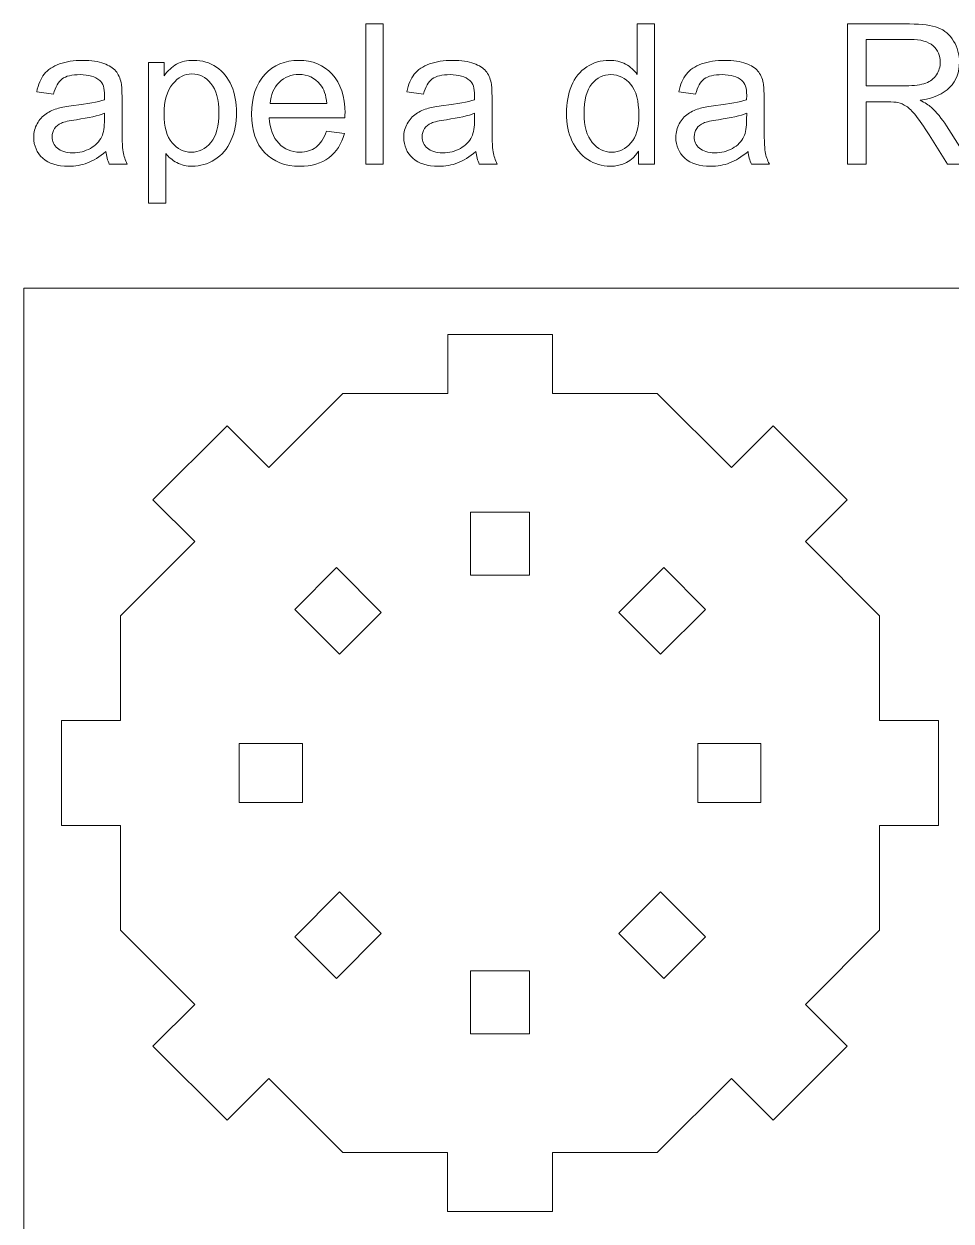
# Model space of a CAD drawing. Header units: millimetres. Extents: x -824 to 903, y -527 to 785.
# Drawn here: x -681.4 to -634.2, y 721 to 781.9 of the extents above; entities that cross this region are included whole.
import ezdxf

# ---------------------------------------------------------------- set-up
doc = ezdxf.new("R2010")
doc.units = ezdxf.units.MM
doc.header["$MEASUREMENT"] = 0
doc.layers.add('Camada 1', color=7, linetype='Continuous')

msp = doc.modelspace()

# ---------------------------------------------------------------- linework, layer by layer
at = {"layer": 'Camada 1', "color": 1, "lineweight": 9}
for points, knots in [([(-663.9893, 774.7916), (-663.9893, 774.7916), (-663.9893, 781.9235), (-663.9893, 781.9235), (-663.9893, 781.9235), (-663.9893, 781.9235), (-663.1128, 781.9235), (-663.1128, 781.9235), (-663.1128, 781.9235), (-663.1128, 781.9235), (-663.1128, 774.7916), (-663.1128, 774.7916), (-663.1128, 774.7916), (-663.1128, 774.7916), (-663.9893, 774.7916), (-663.9893, 774.7916)], [0, 0, 0, 0, 0.2, 0.2, 0.2, 0.2, 0.4, 0.4, 0.4, 0.4, 0.6, 0.6, 0.6, 0.6, 1, 1, 1, 1]), ([(-650.1122, 774.7916), (-650.1122, 774.7916), (-650.1122, 775.4474), (-650.1122, 775.4474), (-650.1122, 775.4474), (-650.4393, 774.9377), (-650.9207, 774.682), (-651.5565, 774.682), (-651.5565, 774.682), (-651.9682, 774.682), (-652.3468, 774.7949), (-652.6904, 775.0224), (-652.6904, 775.0224), (-653.0357, 775.2481), (-653.303, 775.5652), (-653.4939, 775.9703), (-653.4939, 775.9703), (-653.6832, 776.377), (-653.7778, 776.8435), (-653.7778, 777.3714), (-653.7778, 777.3714), (-653.7778, 777.8861), (-653.6915, 778.3526), (-653.5205, 778.7726), (-653.5205, 778.7726), (-653.3478, 779.191), (-653.0905, 779.513), (-652.7469, 779.7355), (-652.7469, 779.7355), (-652.4049, 779.9596), (-652.0197, 780.0708), (-651.5964, 780.0708), (-651.5964, 780.0708), (-651.2843, 780.0708), (-651.007, 780.0044), (-650.7647, 779.8733), (-650.7647, 779.8733), (-650.5223, 779.7421), (-650.3247, 779.5695), (-650.172, 779.3586), (-650.172, 779.3586), (-650.172, 779.3586), (-650.172, 781.9235), (-650.172, 781.9235), (-650.172, 781.9235), (-650.172, 781.9235), (-649.2954, 781.9235), (-649.2954, 781.9235), (-649.2954, 781.9235), (-649.2954, 781.9235), (-649.2954, 774.7916), (-649.2954, 774.7916), (-649.2954, 774.7916), (-649.2954, 774.7916), (-650.1122, 774.7916), (-650.1122, 774.7916)], [0, 0, 0, 0, 0.0666667, 0.0666667, 0.0666667, 0.0666667, 0.1333333, 0.1333333, 0.1333333, 0.1333333, 0.2, 0.2, 0.2, 0.2, 0.2666667, 0.2666667, 0.2666667, 0.2666667, 0.3333333, 0.3333333, 0.3333333, 0.3333333, 0.4, 0.4, 0.4, 0.4, 0.4666667, 0.4666667, 0.4666667, 0.4666667, 0.5333333, 0.5333333, 0.5333333, 0.5333333, 0.6, 0.6, 0.6, 0.6, 0.6666667, 0.6666667, 0.6666667, 0.6666667, 0.7333333, 0.7333333, 0.7333333, 0.7333333, 0.8, 0.8, 0.8, 0.8, 0.8666667, 0.8666667, 0.8666667, 0.8666667, 1, 1, 1, 1]), ([(-639.4724, 774.7916), (-639.4724, 774.7916), (-639.4724, 781.9235), (-639.4724, 781.9235), (-639.4724, 781.9235), (-639.4724, 781.9235), (-636.3115, 781.9235), (-636.3115, 781.9235), (-636.3115, 781.9235), (-635.6757, 781.9235), (-635.1926, 781.8588), (-634.8622, 781.731), (-634.8622, 781.731), (-634.5318, 781.6031), (-634.2679, 781.3773), (-634.0703, 781.0536), (-634.0703, 781.0536), (-633.8728, 780.7299), (-633.7748, 780.3713), (-633.7748, 779.9795), (-633.7748, 779.9795), (-633.7748, 779.4732), (-633.9392, 779.0465), (-634.2662, 778.6996), (-634.2662, 778.6996), (-634.5933, 778.3526), (-635.0979, 778.1334), (-635.7819, 778.0388), (-635.7819, 778.0388), (-635.5312, 777.9193), (-635.342, 777.7998), (-635.2125, 777.6836), (-635.2125, 777.6836), (-634.9369, 777.4312), (-634.6763, 777.1141), (-634.4322, 776.734), (-634.4322, 776.734), (-634.4322, 776.734), (-633.1988, 774.7916), (-633.1988, 774.7916), (-633.1988, 774.7916), (-633.1988, 774.7916), (-634.3774, 774.7916), (-634.3774, 774.7916), (-634.3774, 774.7916), (-634.3774, 774.7916), (-635.3204, 776.2758), (-635.3204, 776.2758), (-635.3204, 776.2758), (-635.5943, 776.7057), (-635.8218, 777.0328), (-635.9994, 777.2602), (-635.9994, 777.2602), (-636.1787, 777.4877), (-636.3381, 777.6454), (-636.4792, 777.7367), (-636.4792, 777.7367), (-636.6186, 777.8263), (-636.7631, 777.8894), (-636.9092, 777.9259), (-636.9092, 777.9259), (-637.0154, 777.9475), (-637.1897, 777.9591), (-637.4338, 777.9591), (-637.4338, 777.9591), (-637.4338, 777.9591), (-638.5261, 777.9591), (-638.5261, 777.9591), (-638.5261, 777.9591), (-638.5261, 777.9591), (-638.5261, 774.7916), (-638.5261, 774.7916), (-638.5261, 774.7916), (-638.5261, 774.7916), (-639.4724, 774.7916), (-639.4724, 774.7916)], [0, 0, 0, 0, 0.05, 0.05, 0.05, 0.05, 0.1, 0.1, 0.1, 0.1, 0.15, 0.15, 0.15, 0.15, 0.2, 0.2, 0.2, 0.2, 0.25, 0.25, 0.25, 0.25, 0.3, 0.3, 0.3, 0.3, 0.35, 0.35, 0.35, 0.35, 0.4, 0.4, 0.4, 0.4, 0.45, 0.45, 0.45, 0.45, 0.5, 0.5, 0.5, 0.5, 0.55, 0.55, 0.55, 0.55, 0.6, 0.6, 0.6, 0.6, 0.65, 0.65, 0.65, 0.65, 0.7, 0.7, 0.7, 0.7, 0.75, 0.75, 0.75, 0.75, 0.8, 0.8, 0.8, 0.8, 0.85, 0.85, 0.85, 0.85, 0.9, 0.9, 0.9, 0.9, 1, 1, 1, 1]), ([(-638.5261, 778.7759), (-638.5261, 778.7759), (-636.5008, 778.7759), (-636.5008, 778.7759), (-636.5008, 778.7759), (-636.0691, 778.7759), (-635.7338, 778.8207), (-635.4914, 778.9104), (-635.4914, 778.9104), (-635.249, 778.9984), (-635.0647, 779.1411), (-634.9402, 779.3387), (-634.9402, 779.3387), (-634.8141, 779.5346), (-634.751, 779.7471), (-634.751, 779.9779), (-634.751, 779.9779), (-634.751, 780.3149), (-634.8722, 780.5938), (-635.1162, 780.8112), (-635.1162, 780.8112), (-635.3602, 781.0287), (-635.7454, 781.1366), (-636.2717, 781.1366), (-636.2717, 781.1366), (-636.2717, 781.1366), (-638.5261, 781.1366), (-638.5261, 781.1366), (-638.5261, 781.1366), (-638.5261, 781.1366), (-638.5261, 778.7759), (-638.5261, 778.7759)], [0, 0, 0, 0, 0.1111111, 0.1111111, 0.1111111, 0.1111111, 0.2222222, 0.2222222, 0.2222222, 0.2222222, 0.3333333, 0.3333333, 0.3333333, 0.3333333, 0.4444444, 0.4444444, 0.4444444, 0.4444444, 0.5555556, 0.5555556, 0.5555556, 0.5555556, 0.6666667, 0.6666667, 0.6666667, 0.6666667, 0.7777778, 0.7777778, 0.7777778, 0.7777778, 1, 1, 1, 1]), ([(-677.2124, 775.4391), (-677.5378, 775.1618), (-677.8515, 774.9676), (-678.152, 774.853), (-678.152, 774.853), (-678.4525, 774.7385), (-678.7746, 774.682), (-679.1199, 774.682), (-679.1199, 774.682), (-679.6876, 774.682), (-680.1242, 774.8198), (-680.4297, 775.0971), (-680.4297, 775.0971), (-680.7352, 775.3726), (-680.8879, 775.7263), (-680.8879, 776.1562), (-680.8879, 776.1562), (-680.8879, 776.4086), (-680.8298, 776.6393), (-680.7153, 776.8485), (-680.7153, 776.8485), (-680.599, 777.0577), (-680.448, 777.2237), (-680.262, 777.3499), (-680.262, 777.3499), (-680.0744, 777.476), (-679.8653, 777.5723), (-679.6312, 777.6371), (-679.6312, 777.6371), (-679.4585, 777.6819), (-679.1979, 777.7251), (-678.8509, 777.7682), (-678.8509, 777.7682), (-678.1437, 777.8512), (-677.6208, 777.9525), (-677.2871, 778.0687), (-677.2871, 778.0687), (-677.2838, 778.1882), (-677.2821, 778.2646), (-677.2821, 778.2961), (-677.2821, 778.2961), (-677.2821, 778.6514), (-677.3651, 778.9021), (-677.5311, 779.0482), (-677.5311, 779.0482), (-677.7552, 779.2457), (-678.0889, 779.3437), (-678.5305, 779.3437), (-678.5305, 779.3437), (-678.9439, 779.3437), (-679.2494, 779.2706), (-679.4453, 779.1262), (-679.4453, 779.1262), (-679.6428, 778.9818), (-679.7872, 778.7261), (-679.8819, 778.3576), (-679.8819, 778.3576), (-679.8819, 778.3576), (-680.7385, 778.4771), (-680.7385, 778.4771), (-680.7385, 778.4771), (-680.6605, 778.844), (-680.5326, 779.1411), (-680.3533, 779.3669), (-680.3533, 779.3669), (-680.1741, 779.5927), (-679.9151, 779.7654), (-679.5764, 779.8882), (-679.5764, 779.8882), (-679.2394, 780.0094), (-678.8459, 780.0708), (-678.401, 780.0708), (-678.401, 780.0708), (-677.9594, 780.0708), (-677.5992, 780.0194), (-677.3219, 779.9148), (-677.3219, 779.9148), (-677.0464, 779.8102), (-676.8422, 779.6807), (-676.7127, 779.523), (-676.7127, 779.523), (-676.5832, 779.3653), (-676.4919, 779.1661), (-676.4388, 778.9253), (-676.4388, 778.9253), (-676.4105, 778.7759), (-676.3956, 778.507), (-676.3956, 778.1202), (-676.3956, 778.1202), (-676.3956, 778.1202), (-676.3956, 776.9581), (-676.3956, 776.9581), (-676.3956, 776.9581), (-676.3956, 776.1463), (-676.3773, 775.6333), (-676.3408, 775.4158), (-676.3408, 775.4158), (-676.3059, 775.1983), (-676.2329, 774.9908), (-676.1266, 774.7916), (-676.1266, 774.7916), (-676.1266, 774.7916), (-677.043, 774.7916), (-677.043, 774.7916), (-677.043, 774.7916), (-677.131, 774.9759), (-677.1875, 775.1917), (-677.2124, 775.4391)], [0, 0, 0, 0, 0.0357143, 0.0357143, 0.0357143, 0.0357143, 0.0714286, 0.0714286, 0.0714286, 0.0714286, 0.1071429, 0.1071429, 0.1071429, 0.1071429, 0.1428571, 0.1428571, 0.1428571, 0.1428571, 0.1785714, 0.1785714, 0.1785714, 0.1785714, 0.2142857, 0.2142857, 0.2142857, 0.2142857, 0.25, 0.25, 0.25, 0.25, 0.2857143, 0.2857143, 0.2857143, 0.2857143, 0.3214286, 0.3214286, 0.3214286, 0.3214286, 0.3571429, 0.3571429, 0.3571429, 0.3571429, 0.3928571, 0.3928571, 0.3928571, 0.3928571, 0.4285714, 0.4285714, 0.4285714, 0.4285714, 0.4642857, 0.4642857, 0.4642857, 0.4642857, 0.5, 0.5, 0.5, 0.5, 0.5357143, 0.5357143, 0.5357143, 0.5357143, 0.5714286, 0.5714286, 0.5714286, 0.5714286, 0.6071429, 0.6071429, 0.6071429, 0.6071429, 0.6428571, 0.6428571, 0.6428571, 0.6428571, 0.6785714, 0.6785714, 0.6785714, 0.6785714, 0.7142857, 0.7142857, 0.7142857, 0.7142857, 0.75, 0.75, 0.75, 0.75, 0.7857143, 0.7857143, 0.7857143, 0.7857143, 0.8214286, 0.8214286, 0.8214286, 0.8214286, 0.8571429, 0.8571429, 0.8571429, 0.8571429, 0.8928571, 0.8928571, 0.8928571, 0.8928571, 0.9285714, 0.9285714, 0.9285714, 0.9285714, 1, 1, 1, 1]), ([(-675.0492, 772.8094), (-675.0492, 772.8094), (-675.0492, 779.9613), (-675.0492, 779.9613), (-675.0492, 779.9613), (-675.0492, 779.9613), (-674.2523, 779.9613), (-674.2523, 779.9613), (-674.2523, 779.9613), (-674.2523, 779.9613), (-674.2523, 779.2823), (-674.2523, 779.2823), (-674.2523, 779.2823), (-674.0647, 779.5446), (-673.8522, 779.7421), (-673.6148, 779.8733), (-673.6148, 779.8733), (-673.3791, 780.0044), (-673.0919, 780.0708), (-672.7549, 780.0708), (-672.7549, 780.0708), (-672.3133, 780.0708), (-671.9248, 779.9579), (-671.5878, 779.7305), (-671.5878, 779.7305), (-671.2508, 779.5047), (-670.9968, 779.1843), (-670.8241, 778.7726), (-670.8241, 778.7726), (-670.6532, 778.3592), (-670.5668, 777.9077), (-670.5668, 777.4146), (-670.5668, 777.4146), (-670.5668, 776.8883), (-670.6615, 776.4136), (-670.8507, 775.9902), (-670.8507, 775.9902), (-671.04, 775.5685), (-671.3155, 775.2448), (-671.6775, 775.019), (-671.6775, 775.019), (-672.0377, 774.7949), (-672.4179, 774.682), (-672.8163, 774.682), (-672.8163, 774.682), (-673.1085, 774.682), (-673.3708, 774.7435), (-673.6016, 774.8663), (-673.6016, 774.8663), (-673.834, 774.9892), (-674.0232, 775.1435), (-674.1726, 775.3311), (-674.1726, 775.3311), (-674.1726, 775.3311), (-674.1726, 772.8094), (-674.1726, 772.8094), (-674.1726, 772.8094), (-674.1726, 772.8094), (-675.0492, 772.8094), (-675.0492, 772.8094)], [0, 0, 0, 0, 0.0625, 0.0625, 0.0625, 0.0625, 0.125, 0.125, 0.125, 0.125, 0.1875, 0.1875, 0.1875, 0.1875, 0.25, 0.25, 0.25, 0.25, 0.3125, 0.3125, 0.3125, 0.3125, 0.375, 0.375, 0.375, 0.375, 0.4375, 0.4375, 0.4375, 0.4375, 0.5, 0.5, 0.5, 0.5, 0.5625, 0.5625, 0.5625, 0.5625, 0.625, 0.625, 0.625, 0.625, 0.6875, 0.6875, 0.6875, 0.6875, 0.75, 0.75, 0.75, 0.75, 0.8125, 0.8125, 0.8125, 0.8125, 0.875, 0.875, 0.875, 0.875, 1, 1, 1, 1]), ([(-665.9832, 776.465), (-665.9832, 776.465), (-665.0767, 776.3455), (-665.0767, 776.3455), (-665.0767, 776.3455), (-665.2178, 775.8192), (-665.4818, 775.4092), (-665.867, 775.1186), (-665.867, 775.1186), (-666.2521, 774.8281), (-666.7435, 774.682), (-667.3428, 774.682), (-667.3428, 774.682), (-668.0965, 774.682), (-668.6942, 774.9144), (-669.1358, 775.3793), (-669.1358, 775.3793), (-669.5774, 775.8425), (-669.7982, 776.4949), (-669.7982, 777.3333), (-669.7982, 777.3333), (-669.7982, 778.1999), (-669.5757, 778.8739), (-669.1291, 779.352), (-669.1291, 779.352), (-668.6825, 779.8318), (-668.1032, 780.0708), (-667.391, 780.0708), (-667.391, 780.0708), (-666.702, 780.0708), (-666.1392, 779.8367), (-665.7026, 779.3669), (-665.7026, 779.3669), (-665.266, 778.8971), (-665.0468, 778.2364), (-665.0468, 777.3847), (-665.0468, 777.3847), (-665.0468, 777.3333), (-665.0485, 777.2552), (-665.0518, 777.1523), (-665.0518, 777.1523), (-665.0518, 777.1523), (-668.9017, 777.1523), (-668.9017, 777.1523), (-668.9017, 777.1523), (-668.8685, 776.5862), (-668.7091, 776.1512), (-668.4202, 775.8508), (-668.4202, 775.8508), (-668.133, 775.5503), (-667.7728, 775.3992), (-667.3428, 775.3992), (-667.3428, 775.3992), (-667.0224, 775.3992), (-666.7485, 775.4839), (-666.5227, 775.6532), (-666.5227, 775.6532), (-666.2953, 775.8225), (-666.116, 776.0931), (-665.9832, 776.465)], [0, 0, 0, 0, 0.0625, 0.0625, 0.0625, 0.0625, 0.125, 0.125, 0.125, 0.125, 0.1875, 0.1875, 0.1875, 0.1875, 0.25, 0.25, 0.25, 0.25, 0.3125, 0.3125, 0.3125, 0.3125, 0.375, 0.375, 0.375, 0.375, 0.4375, 0.4375, 0.4375, 0.4375, 0.5, 0.5, 0.5, 0.5, 0.5625, 0.5625, 0.5625, 0.5625, 0.625, 0.625, 0.625, 0.625, 0.6875, 0.6875, 0.6875, 0.6875, 0.75, 0.75, 0.75, 0.75, 0.8125, 0.8125, 0.8125, 0.8125, 0.875, 0.875, 0.875, 0.875, 1, 1, 1, 1]), ([(-658.3797, 775.4391), (-658.7051, 775.1618), (-659.0188, 774.9676), (-659.3193, 774.853), (-659.3193, 774.853), (-659.6198, 774.7385), (-659.9419, 774.682), (-660.2872, 774.682), (-660.2872, 774.682), (-660.8549, 774.682), (-661.2915, 774.8198), (-661.597, 775.0971), (-661.597, 775.0971), (-661.9025, 775.3726), (-662.0552, 775.7263), (-662.0552, 776.1562), (-662.0552, 776.1562), (-662.0552, 776.4086), (-661.9971, 776.6393), (-661.8826, 776.8485), (-661.8826, 776.8485), (-661.7663, 777.0577), (-661.6153, 777.2237), (-661.4293, 777.3499), (-661.4293, 777.3499), (-661.2417, 777.476), (-661.0326, 777.5723), (-660.7985, 777.6371), (-660.7985, 777.6371), (-660.6258, 777.6819), (-660.3652, 777.7251), (-660.0182, 777.7682), (-660.0182, 777.7682), (-659.311, 777.8512), (-658.7881, 777.9525), (-658.4544, 778.0687), (-658.4544, 778.0687), (-658.4511, 778.1882), (-658.4494, 778.2646), (-658.4494, 778.2961), (-658.4494, 778.2961), (-658.4494, 778.6514), (-658.5324, 778.9021), (-658.6984, 779.0482), (-658.6984, 779.0482), (-658.9225, 779.2457), (-659.2562, 779.3437), (-659.6978, 779.3437), (-659.6978, 779.3437), (-660.1112, 779.3437), (-660.4167, 779.2706), (-660.6126, 779.1262), (-660.6126, 779.1262), (-660.8101, 778.9818), (-660.9545, 778.7261), (-661.0492, 778.3576), (-661.0492, 778.3576), (-661.0492, 778.3576), (-661.9058, 778.4771), (-661.9058, 778.4771), (-661.9058, 778.4771), (-661.8278, 778.844), (-661.6999, 779.1411), (-661.5206, 779.3669), (-661.5206, 779.3669), (-661.3414, 779.5927), (-661.0824, 779.7654), (-660.7437, 779.8882), (-660.7437, 779.8882), (-660.4067, 780.0094), (-660.0132, 780.0708), (-659.5683, 780.0708), (-659.5683, 780.0708), (-659.1267, 780.0708), (-658.7665, 780.0194), (-658.4892, 779.9148), (-658.4892, 779.9148), (-658.2137, 779.8102), (-658.0095, 779.6807), (-657.88, 779.523), (-657.88, 779.523), (-657.7505, 779.3653), (-657.6592, 779.1661), (-657.6061, 778.9253), (-657.6061, 778.9253), (-657.5778, 778.7759), (-657.5629, 778.507), (-657.5629, 778.1202), (-657.5629, 778.1202), (-657.5629, 778.1202), (-657.5629, 776.9581), (-657.5629, 776.9581), (-657.5629, 776.9581), (-657.5629, 776.1463), (-657.5446, 775.6333), (-657.5081, 775.4158), (-657.5081, 775.4158), (-657.4732, 775.1983), (-657.4002, 774.9908), (-657.2939, 774.7916), (-657.2939, 774.7916), (-657.2939, 774.7916), (-658.2103, 774.7916), (-658.2103, 774.7916), (-658.2103, 774.7916), (-658.2983, 774.9759), (-658.3548, 775.1917), (-658.3797, 775.4391)], [0, 0, 0, 0, 0.0357143, 0.0357143, 0.0357143, 0.0357143, 0.0714286, 0.0714286, 0.0714286, 0.0714286, 0.1071429, 0.1071429, 0.1071429, 0.1071429, 0.1428571, 0.1428571, 0.1428571, 0.1428571, 0.1785714, 0.1785714, 0.1785714, 0.1785714, 0.2142857, 0.2142857, 0.2142857, 0.2142857, 0.25, 0.25, 0.25, 0.25, 0.2857143, 0.2857143, 0.2857143, 0.2857143, 0.3214286, 0.3214286, 0.3214286, 0.3214286, 0.3571429, 0.3571429, 0.3571429, 0.3571429, 0.3928571, 0.3928571, 0.3928571, 0.3928571, 0.4285714, 0.4285714, 0.4285714, 0.4285714, 0.4642857, 0.4642857, 0.4642857, 0.4642857, 0.5, 0.5, 0.5, 0.5, 0.5357143, 0.5357143, 0.5357143, 0.5357143, 0.5714286, 0.5714286, 0.5714286, 0.5714286, 0.6071429, 0.6071429, 0.6071429, 0.6071429, 0.6428571, 0.6428571, 0.6428571, 0.6428571, 0.6785714, 0.6785714, 0.6785714, 0.6785714, 0.7142857, 0.7142857, 0.7142857, 0.7142857, 0.75, 0.75, 0.75, 0.75, 0.7857143, 0.7857143, 0.7857143, 0.7857143, 0.8214286, 0.8214286, 0.8214286, 0.8214286, 0.8571429, 0.8571429, 0.8571429, 0.8571429, 0.8928571, 0.8928571, 0.8928571, 0.8928571, 0.9285714, 0.9285714, 0.9285714, 0.9285714, 1, 1, 1, 1]), ([(-644.5325, 775.4391), (-644.8579, 775.1618), (-645.1716, 774.9676), (-645.4721, 774.853), (-645.4721, 774.853), (-645.7726, 774.7385), (-646.0947, 774.682), (-646.44, 774.682), (-646.44, 774.682), (-647.0077, 774.682), (-647.4443, 774.8198), (-647.7498, 775.0971), (-647.7498, 775.0971), (-648.0553, 775.3726), (-648.208, 775.7263), (-648.208, 776.1562), (-648.208, 776.1562), (-648.208, 776.4086), (-648.1499, 776.6393), (-648.0354, 776.8485), (-648.0354, 776.8485), (-647.9191, 777.0577), (-647.7681, 777.2237), (-647.5821, 777.3499), (-647.5821, 777.3499), (-647.3945, 777.476), (-647.1854, 777.5723), (-646.9513, 777.6371), (-646.9513, 777.6371), (-646.7786, 777.6819), (-646.518, 777.7251), (-646.171, 777.7682), (-646.171, 777.7682), (-645.4638, 777.8512), (-644.9409, 777.9525), (-644.6072, 778.0687), (-644.6072, 778.0687), (-644.6039, 778.1882), (-644.6022, 778.2646), (-644.6022, 778.2961), (-644.6022, 778.2961), (-644.6022, 778.6514), (-644.6852, 778.9021), (-644.8512, 779.0482), (-644.8512, 779.0482), (-645.0753, 779.2457), (-645.409, 779.3437), (-645.8506, 779.3437), (-645.8506, 779.3437), (-646.264, 779.3437), (-646.5695, 779.2706), (-646.7654, 779.1262), (-646.7654, 779.1262), (-646.9629, 778.9818), (-647.1073, 778.7261), (-647.202, 778.3576), (-647.202, 778.3576), (-647.202, 778.3576), (-648.0586, 778.4771), (-648.0586, 778.4771), (-648.0586, 778.4771), (-647.9806, 778.844), (-647.8527, 779.1411), (-647.6734, 779.3669), (-647.6734, 779.3669), (-647.4942, 779.5927), (-647.2352, 779.7654), (-646.8965, 779.8882), (-646.8965, 779.8882), (-646.5595, 780.0094), (-646.166, 780.0708), (-645.7211, 780.0708), (-645.7211, 780.0708), (-645.2795, 780.0708), (-644.9193, 780.0194), (-644.642, 779.9148), (-644.642, 779.9148), (-644.3665, 779.8102), (-644.1623, 779.6807), (-644.0328, 779.523), (-644.0328, 779.523), (-643.9033, 779.3653), (-643.812, 779.1661), (-643.7589, 778.9253), (-643.7589, 778.9253), (-643.7306, 778.7759), (-643.7157, 778.507), (-643.7157, 778.1202), (-643.7157, 778.1202), (-643.7157, 778.1202), (-643.7157, 776.9581), (-643.7157, 776.9581), (-643.7157, 776.9581), (-643.7157, 776.1463), (-643.6974, 775.6333), (-643.6609, 775.4158), (-643.6609, 775.4158), (-643.626, 775.1983), (-643.553, 774.9908), (-643.4467, 774.7916), (-643.4467, 774.7916), (-643.4467, 774.7916), (-644.3631, 774.7916), (-644.3631, 774.7916), (-644.3631, 774.7916), (-644.4511, 774.9759), (-644.5076, 775.1917), (-644.5325, 775.4391)], [0, 0, 0, 0, 0.0357143, 0.0357143, 0.0357143, 0.0357143, 0.0714286, 0.0714286, 0.0714286, 0.0714286, 0.1071429, 0.1071429, 0.1071429, 0.1071429, 0.1428571, 0.1428571, 0.1428571, 0.1428571, 0.1785714, 0.1785714, 0.1785714, 0.1785714, 0.2142857, 0.2142857, 0.2142857, 0.2142857, 0.25, 0.25, 0.25, 0.25, 0.2857143, 0.2857143, 0.2857143, 0.2857143, 0.3214286, 0.3214286, 0.3214286, 0.3214286, 0.3571429, 0.3571429, 0.3571429, 0.3571429, 0.3928571, 0.3928571, 0.3928571, 0.3928571, 0.4285714, 0.4285714, 0.4285714, 0.4285714, 0.4642857, 0.4642857, 0.4642857, 0.4642857, 0.5, 0.5, 0.5, 0.5, 0.5357143, 0.5357143, 0.5357143, 0.5357143, 0.5714286, 0.5714286, 0.5714286, 0.5714286, 0.6071429, 0.6071429, 0.6071429, 0.6071429, 0.6428571, 0.6428571, 0.6428571, 0.6428571, 0.6785714, 0.6785714, 0.6785714, 0.6785714, 0.7142857, 0.7142857, 0.7142857, 0.7142857, 0.75, 0.75, 0.75, 0.75, 0.7857143, 0.7857143, 0.7857143, 0.7857143, 0.8214286, 0.8214286, 0.8214286, 0.8214286, 0.8571429, 0.8571429, 0.8571429, 0.8571429, 0.8928571, 0.8928571, 0.8928571, 0.8928571, 0.9285714, 0.9285714, 0.9285714, 0.9285714, 1, 1, 1, 1]), ([(-674.2523, 777.3449), (-674.2523, 776.6825), (-674.1179, 776.1928), (-673.8506, 775.8757), (-673.8506, 775.8757), (-673.5816, 775.5586), (-673.2562, 775.3992), (-672.8744, 775.3992), (-672.8744, 775.3992), (-672.4859, 775.3992), (-672.1539, 775.5636), (-671.8783, 775.8923), (-671.8783, 775.8923), (-671.6011, 776.221), (-671.4633, 776.729), (-671.4633, 777.4179), (-671.4633, 777.4179), (-671.4633, 778.0753), (-671.5978, 778.5667), (-671.8684, 778.8938), (-671.8684, 778.8938), (-672.139, 779.2208), (-672.461, 779.3835), (-672.8362, 779.3835), (-672.8362, 779.3835), (-673.2081, 779.3835), (-673.5368, 779.2092), (-673.8223, 778.8622), (-673.8223, 778.8622), (-674.1096, 778.5136), (-674.2523, 778.0089), (-674.2523, 777.3449)], [0, 0, 0, 0, 0.1111111, 0.1111111, 0.1111111, 0.1111111, 0.2222222, 0.2222222, 0.2222222, 0.2222222, 0.3333333, 0.3333333, 0.3333333, 0.3333333, 0.4444444, 0.4444444, 0.4444444, 0.4444444, 0.5555556, 0.5555556, 0.5555556, 0.5555556, 0.6666667, 0.6666667, 0.6666667, 0.6666667, 0.7777778, 0.7777778, 0.7777778, 0.7777778, 1, 1, 1, 1]), ([(-668.8519, 777.8695), (-668.8519, 777.8695), (-665.9732, 777.8695), (-665.9732, 777.8695), (-665.9732, 777.8695), (-666.0114, 778.3044), (-666.1226, 778.6298), (-666.3036, 778.8473), (-666.3036, 778.8473), (-666.5808, 779.1843), (-666.9427, 779.3536), (-667.386, 779.3536), (-667.386, 779.3536), (-667.7877, 779.3536), (-668.1247, 779.2192), (-668.3987, 778.9502), (-668.3987, 778.9502), (-668.6709, 778.6813), (-668.822, 778.321), (-668.8519, 777.8695)], [0, 0, 0, 0, 0.1666667, 0.1666667, 0.1666667, 0.1666667, 0.3333333, 0.3333333, 0.3333333, 0.3333333, 0.5, 0.5, 0.5, 0.5, 0.6666667, 0.6666667, 0.6666667, 0.6666667, 1, 1, 1, 1]), ([(-652.8813, 777.3698), (-652.8813, 776.7091), (-652.7419, 776.216), (-652.4613, 775.8889), (-652.4613, 775.8889), (-652.1824, 775.5619), (-651.852, 775.3992), (-651.4719, 775.3992), (-651.4719, 775.3992), (-651.0884, 775.3992), (-650.763, 775.5553), (-650.494, 775.8674), (-650.494, 775.8674), (-650.2268, 776.1795), (-650.0923, 776.6559), (-650.0923, 777.2967), (-650.0923, 777.2967), (-650.0923, 778.0006), (-650.2284, 778.5186), (-650.5024, 778.849), (-650.5024, 778.849), (-650.7746, 779.1793), (-651.1116, 779.3437), (-651.5117, 779.3437), (-651.5117, 779.3437), (-651.9018, 779.3437), (-652.2272, 779.186), (-652.4895, 778.8689), (-652.4895, 778.8689), (-652.7502, 778.5518), (-652.8813, 778.0521), (-652.8813, 777.3698)], [0, 0, 0, 0, 0.1111111, 0.1111111, 0.1111111, 0.1111111, 0.2222222, 0.2222222, 0.2222222, 0.2222222, 0.3333333, 0.3333333, 0.3333333, 0.3333333, 0.4444444, 0.4444444, 0.4444444, 0.4444444, 0.5555556, 0.5555556, 0.5555556, 0.5555556, 0.6666667, 0.6666667, 0.6666667, 0.6666667, 0.7777778, 0.7777778, 0.7777778, 0.7777778, 1, 1, 1, 1]), ([(-677.2821, 777.3814), (-677.6008, 777.2519), (-678.079, 777.1423), (-678.7165, 777.0527), (-678.7165, 777.0527), (-679.0784, 777.0012), (-679.334, 776.9431), (-679.4834, 776.8784), (-679.4834, 776.8784), (-679.6329, 776.8136), (-679.7474, 776.719), (-679.8287, 776.5962), (-679.8287, 776.5962), (-679.9101, 776.4717), (-679.9516, 776.3339), (-679.9516, 776.1811), (-679.9516, 776.1811), (-679.9516, 775.9504), (-679.8636, 775.7561), (-679.686, 775.6017), (-679.686, 775.6017), (-679.5083, 775.4474), (-679.2494, 775.3693), (-678.909, 775.3693), (-678.909, 775.3693), (-678.572, 775.3693), (-678.2715, 775.4424), (-678.0076, 775.5901), (-678.0076, 775.5901), (-677.7453, 775.7362), (-677.551, 775.9371), (-677.4282, 776.1911), (-677.4282, 776.1911), (-677.3336, 776.3886), (-677.2871, 776.6792), (-677.2871, 777.0627), (-677.2871, 777.0627), (-677.2871, 777.0627), (-677.2821, 777.3814), (-677.2821, 777.3814)], [0, 0, 0, 0, 0.0909091, 0.0909091, 0.0909091, 0.0909091, 0.1818182, 0.1818182, 0.1818182, 0.1818182, 0.2727273, 0.2727273, 0.2727273, 0.2727273, 0.3636364, 0.3636364, 0.3636364, 0.3636364, 0.4545455, 0.4545455, 0.4545455, 0.4545455, 0.5454545, 0.5454545, 0.5454545, 0.5454545, 0.6363636, 0.6363636, 0.6363636, 0.6363636, 0.7272727, 0.7272727, 0.7272727, 0.7272727, 0.8181818, 0.8181818, 0.8181818, 0.8181818, 1, 1, 1, 1]), ([(-658.4494, 777.3814), (-658.7681, 777.2519), (-659.2463, 777.1423), (-659.8838, 777.0527), (-659.8838, 777.0527), (-660.2457, 777.0012), (-660.5013, 776.9431), (-660.6507, 776.8784), (-660.6507, 776.8784), (-660.8002, 776.8136), (-660.9147, 776.719), (-660.996, 776.5962), (-660.996, 776.5962), (-661.0774, 776.4717), (-661.1189, 776.3339), (-661.1189, 776.1811), (-661.1189, 776.1811), (-661.1189, 775.9504), (-661.0309, 775.7561), (-660.8533, 775.6017), (-660.8533, 775.6017), (-660.6756, 775.4474), (-660.4167, 775.3693), (-660.0763, 775.3693), (-660.0763, 775.3693), (-659.7393, 775.3693), (-659.4388, 775.4424), (-659.1749, 775.5901), (-659.1749, 775.5901), (-658.9126, 775.7362), (-658.7183, 775.9371), (-658.5955, 776.1911), (-658.5955, 776.1911), (-658.5009, 776.3886), (-658.4544, 776.6792), (-658.4544, 777.0627), (-658.4544, 777.0627), (-658.4544, 777.0627), (-658.4494, 777.3814), (-658.4494, 777.3814)], [0, 0, 0, 0, 0.0909091, 0.0909091, 0.0909091, 0.0909091, 0.1818182, 0.1818182, 0.1818182, 0.1818182, 0.2727273, 0.2727273, 0.2727273, 0.2727273, 0.3636364, 0.3636364, 0.3636364, 0.3636364, 0.4545455, 0.4545455, 0.4545455, 0.4545455, 0.5454545, 0.5454545, 0.5454545, 0.5454545, 0.6363636, 0.6363636, 0.6363636, 0.6363636, 0.7272727, 0.7272727, 0.7272727, 0.7272727, 0.8181818, 0.8181818, 0.8181818, 0.8181818, 1, 1, 1, 1]), ([(-644.6022, 777.3814), (-644.9209, 777.2519), (-645.3991, 777.1423), (-646.0366, 777.0527), (-646.0366, 777.0527), (-646.3985, 777.0012), (-646.6541, 776.9431), (-646.8035, 776.8784), (-646.8035, 776.8784), (-646.953, 776.8136), (-647.0675, 776.719), (-647.1488, 776.5962), (-647.1488, 776.5962), (-647.2302, 776.4717), (-647.2717, 776.3339), (-647.2717, 776.1811), (-647.2717, 776.1811), (-647.2717, 775.9504), (-647.1837, 775.7561), (-647.0061, 775.6017), (-647.0061, 775.6017), (-646.8284, 775.4474), (-646.5695, 775.3693), (-646.2291, 775.3693), (-646.2291, 775.3693), (-645.8921, 775.3693), (-645.5916, 775.4424), (-645.3277, 775.5901), (-645.3277, 775.5901), (-645.0654, 775.7362), (-644.8711, 775.9371), (-644.7483, 776.1911), (-644.7483, 776.1911), (-644.6537, 776.3886), (-644.6072, 776.6792), (-644.6072, 777.0627), (-644.6072, 777.0627), (-644.6072, 777.0627), (-644.6022, 777.3814), (-644.6022, 777.3814)], [0, 0, 0, 0, 0.0909091, 0.0909091, 0.0909091, 0.0909091, 0.1818182, 0.1818182, 0.1818182, 0.1818182, 0.2727273, 0.2727273, 0.2727273, 0.2727273, 0.3636364, 0.3636364, 0.3636364, 0.3636364, 0.4545455, 0.4545455, 0.4545455, 0.4545455, 0.5454545, 0.5454545, 0.5454545, 0.5454545, 0.6363636, 0.6363636, 0.6363636, 0.6363636, 0.7272727, 0.7272727, 0.7272727, 0.7272727, 0.8181818, 0.8181818, 0.8181818, 0.8181818, 1, 1, 1, 1])]:
    msp.add_open_spline(points, degree=3, knots=knots, dxfattribs=at)
at = {"layer": 'Camada 1', "color": 250, "lineweight": 9}
for points, knots in [([(-681.3874, 642.841), (-681.3874, 642.841), (-578.9648, 642.841), (-578.9648, 642.841), (-578.9648, 642.841), (-578.9648, 642.841), (-578.9648, 768.4775), (-578.9648, 768.4775), (-578.9648, 768.4775), (-578.9648, 768.4775), (-681.3874, 768.4775), (-681.3874, 768.4775), (-681.3874, 768.4775), (-681.3874, 768.4775), (-681.3874, 642.841), (-681.3874, 642.841)], [0, 0, 0, 0, 0.2, 0.2, 0.2, 0.2, 0.4, 0.4, 0.4, 0.4, 0.6, 0.6, 0.6, 0.6, 1, 1, 1, 1]), ([(-637.841, 746.4769), (-637.841, 746.4769), (-637.8409, 751.8103), (-637.8409, 751.8103), (-637.8409, 751.8103), (-637.8409, 751.8103), (-641.6122, 755.5816), (-641.6122, 755.5816), (-641.6122, 755.5816), (-641.6122, 755.5816), (-639.4909, 757.703), (-639.4909, 757.703), (-639.4909, 757.703), (-639.4909, 757.703), (-643.2621, 761.4743), (-643.2621, 761.4743), (-643.2621, 761.4743), (-643.2621, 761.4743), (-645.3835, 759.353), (-645.3835, 759.353), (-645.3835, 759.353), (-645.3835, 759.353), (-649.1548, 763.1243), (-649.1548, 763.1243), (-649.1548, 763.1243), (-649.1548, 763.1243), (-654.4882, 763.1243), (-654.4882, 763.1243), (-654.4882, 763.1243), (-654.4882, 763.1243), (-654.4882, 766.1243), (-654.4882, 766.1243), (-654.4882, 766.1243), (-654.4882, 766.1243), (-659.8216, 766.1243), (-659.8216, 766.1243), (-659.8216, 766.1243), (-659.8216, 766.1243), (-659.8216, 763.1243), (-659.8216, 763.1243), (-659.8216, 763.1243), (-659.8216, 763.1243), (-665.155, 763.1243), (-665.155, 763.1243), (-665.155, 763.1243), (-665.155, 763.1243), (-668.9263, 759.353), (-668.9263, 759.353), (-668.9263, 759.353), (-668.9263, 759.353), (-671.0477, 761.4743), (-671.0477, 761.4743), (-671.0477, 761.4743), (-671.0477, 761.4743), (-674.819, 757.703), (-674.819, 757.703), (-674.819, 757.703), (-674.819, 757.703), (-672.6976, 755.5817), (-672.6976, 755.5817), (-672.6976, 755.5817), (-672.6976, 755.5817), (-676.469, 751.8105), (-676.469, 751.8105), (-676.469, 751.8105), (-676.469, 751.8105), (-676.469, 746.4771), (-676.469, 746.4771), (-676.469, 746.4771), (-676.469, 746.4771), (-679.469, 746.4771), (-679.469, 746.4771), (-679.469, 746.4771), (-679.469, 746.4771), (-679.469, 741.1436), (-679.469, 741.1436), (-679.469, 741.1436), (-679.469, 741.1436), (-676.469, 741.1436), (-676.469, 741.1436), (-676.469, 741.1436), (-676.469, 741.1436), (-676.469, 735.8103), (-676.469, 735.8103), (-676.469, 735.8103), (-676.469, 735.8103), (-672.6977, 732.0389), (-672.6977, 732.0389), (-672.6977, 732.0389), (-672.6977, 732.0389), (-674.8191, 729.9176), (-674.8191, 729.9176), (-674.8191, 729.9176), (-674.8191, 729.9176), (-671.0478, 726.1463), (-671.0478, 726.1463), (-671.0478, 726.1463), (-671.0478, 726.1463), (-668.9265, 728.2676), (-668.9265, 728.2676), (-668.9265, 728.2676), (-668.9265, 728.2676), (-665.1552, 724.4963), (-665.1552, 724.4963), (-665.1552, 724.4963), (-665.1552, 724.4963), (-659.8218, 724.4963), (-659.8218, 724.4963), (-659.8218, 724.4963), (-659.8218, 724.4963), (-659.8218, 721.4963), (-659.8218, 721.4963), (-659.8218, 721.4963), (-659.8218, 721.4963), (-654.4884, 721.4963), (-654.4884, 721.4963), (-654.4884, 721.4963), (-654.4884, 721.4963), (-654.4884, 724.4963), (-654.4884, 724.4963), (-654.4884, 724.4963), (-654.4884, 724.4963), (-649.1549, 724.4963), (-649.1549, 724.4963), (-649.1549, 724.4963), (-649.1549, 724.4963), (-645.3837, 728.2675), (-645.3837, 728.2675), (-645.3837, 728.2675), (-645.3837, 728.2675), (-643.2623, 726.1461), (-643.2623, 726.1461), (-643.2623, 726.1461), (-643.2623, 726.1461), (-639.4909, 729.9173), (-639.4909, 729.9173), (-639.4909, 729.9173), (-639.4909, 729.9173), (-641.6123, 732.0388), (-641.6123, 732.0388), (-641.6123, 732.0388), (-641.6123, 732.0388), (-637.841, 735.8101), (-637.841, 735.8101), (-637.841, 735.8101), (-637.841, 735.8101), (-637.841, 741.1435), (-637.841, 741.1435), (-637.841, 741.1435), (-637.841, 741.1435), (-634.8409, 741.1435), (-634.8409, 741.1435), (-634.8409, 741.1435), (-634.8409, 741.1435), (-634.8409, 746.4769), (-634.8409, 746.4769), (-634.8409, 746.4769), (-634.8409, 746.4769), (-637.841, 746.4769), (-637.841, 746.4769)], [0, 0, 0, 0, 0.0243902, 0.0243902, 0.0243902, 0.0243902, 0.0487805, 0.0487805, 0.0487805, 0.0487805, 0.0731707, 0.0731707, 0.0731707, 0.0731707, 0.097561, 0.097561, 0.097561, 0.097561, 0.1219512, 0.1219512, 0.1219512, 0.1219512, 0.1463415, 0.1463415, 0.1463415, 0.1463415, 0.1707317, 0.1707317, 0.1707317, 0.1707317, 0.195122, 0.195122, 0.195122, 0.195122, 0.2195122, 0.2195122, 0.2195122, 0.2195122, 0.2439024, 0.2439024, 0.2439024, 0.2439024, 0.2682927, 0.2682927, 0.2682927, 0.2682927, 0.2926829, 0.2926829, 0.2926829, 0.2926829, 0.3170732, 0.3170732, 0.3170732, 0.3170732, 0.3414634, 0.3414634, 0.3414634, 0.3414634, 0.3658537, 0.3658537, 0.3658537, 0.3658537, 0.3902439, 0.3902439, 0.3902439, 0.3902439, 0.4146341, 0.4146341, 0.4146341, 0.4146341, 0.4390244, 0.4390244, 0.4390244, 0.4390244, 0.4634146, 0.4634146, 0.4634146, 0.4634146, 0.4878049, 0.4878049, 0.4878049, 0.4878049, 0.5121951, 0.5121951, 0.5121951, 0.5121951, 0.5365854, 0.5365854, 0.5365854, 0.5365854, 0.5609756, 0.5609756, 0.5609756, 0.5609756, 0.5853659, 0.5853659, 0.5853659, 0.5853659, 0.6097561, 0.6097561, 0.6097561, 0.6097561, 0.6341463, 0.6341463, 0.6341463, 0.6341463, 0.6585366, 0.6585366, 0.6585366, 0.6585366, 0.6829268, 0.6829268, 0.6829268, 0.6829268, 0.7073171, 0.7073171, 0.7073171, 0.7073171, 0.7317073, 0.7317073, 0.7317073, 0.7317073, 0.7560976, 0.7560976, 0.7560976, 0.7560976, 0.7804878, 0.7804878, 0.7804878, 0.7804878, 0.804878, 0.804878, 0.804878, 0.804878, 0.8292683, 0.8292683, 0.8292683, 0.8292683, 0.8536585, 0.8536585, 0.8536585, 0.8536585, 0.8780488, 0.8780488, 0.8780488, 0.8780488, 0.902439, 0.902439, 0.902439, 0.902439, 0.9268293, 0.9268293, 0.9268293, 0.9268293, 0.9512195, 0.9512195, 0.9512195, 0.9512195, 1, 1, 1, 1]), ([(-655.6549, 757.0876), (-655.6549, 757.0876), (-655.6549, 753.869), (-655.6549, 753.869), (-655.6549, 753.869), (-655.6549, 753.869), (-658.655, 753.8689), (-658.655, 753.8689), (-658.655, 753.8689), (-658.655, 753.8689), (-658.6549, 757.0876), (-658.6549, 757.0876), (-658.6549, 757.0876), (-658.6549, 757.0876), (-655.6549, 757.0876), (-655.6549, 757.0876)], [0, 0, 0, 0, 0.2, 0.2, 0.2, 0.2, 0.4, 0.4, 0.4, 0.4, 0.6, 0.6, 0.6, 0.6, 1, 1, 1, 1]), ([(-665.4827, 754.2593), (-665.4827, 754.2593), (-663.2068, 751.9835), (-663.2068, 751.9835), (-663.2068, 751.9835), (-663.2068, 751.9835), (-665.3282, 749.8621), (-665.3282, 749.8621), (-665.3282, 749.8621), (-665.3282, 749.8621), (-667.6042, 752.1381), (-667.6042, 752.1381), (-667.6042, 752.1381), (-667.6042, 752.1381), (-665.4827, 754.2593), (-665.4827, 754.2593)], [0, 0, 0, 0, 0.2, 0.2, 0.2, 0.2, 0.4, 0.4, 0.4, 0.4, 0.6, 0.6, 0.6, 0.6, 1, 1, 1, 1]), ([(-646.7058, 752.1381), (-646.7058, 752.1381), (-648.9817, 749.8621), (-648.9817, 749.8621), (-648.9817, 749.8621), (-648.9817, 749.8621), (-651.1031, 751.9833), (-651.1031, 751.9833), (-651.1031, 751.9833), (-651.1031, 751.9833), (-648.8271, 754.2593), (-648.8271, 754.2593), (-648.8271, 754.2593), (-648.8271, 754.2593), (-646.7058, 752.1381), (-646.7058, 752.1381)], [0, 0, 0, 0, 0.2, 0.2, 0.2, 0.2, 0.4, 0.4, 0.4, 0.4, 0.6, 0.6, 0.6, 0.6, 1, 1, 1, 1]), ([(-670.4323, 745.3104), (-670.4323, 745.3104), (-667.2136, 745.3103), (-667.2136, 745.3103), (-667.2136, 745.3103), (-667.2136, 745.3103), (-667.2137, 742.3104), (-667.2137, 742.3104), (-667.2137, 742.3104), (-667.2137, 742.3104), (-670.4323, 742.3102), (-670.4323, 742.3102), (-670.4323, 742.3102), (-670.4323, 742.3102), (-670.4323, 745.3104), (-670.4323, 745.3104)], [0, 0, 0, 0, 0.2, 0.2, 0.2, 0.2, 0.4, 0.4, 0.4, 0.4, 0.6, 0.6, 0.6, 0.6, 1, 1, 1, 1]), ([(-643.8777, 742.3102), (-643.8777, 742.3102), (-647.0963, 742.3102), (-647.0963, 742.3102), (-647.0963, 742.3102), (-647.0963, 742.3102), (-647.0963, 745.3102), (-647.0963, 745.3102), (-647.0963, 745.3102), (-647.0963, 745.3102), (-643.8776, 745.3103), (-643.8776, 745.3103), (-643.8776, 745.3103), (-643.8776, 745.3103), (-643.8777, 742.3102), (-643.8777, 742.3102)], [0, 0, 0, 0, 0.2, 0.2, 0.2, 0.2, 0.4, 0.4, 0.4, 0.4, 0.6, 0.6, 0.6, 0.6, 1, 1, 1, 1]), ([(-667.6042, 735.4824), (-667.6042, 735.4824), (-665.3283, 737.7584), (-665.3283, 737.7584), (-665.3283, 737.7584), (-665.3283, 737.7584), (-663.2069, 735.637), (-663.2069, 735.637), (-663.2069, 735.637), (-663.2069, 735.637), (-665.4829, 733.3611), (-665.4829, 733.3611), (-665.4829, 733.3611), (-665.4829, 733.3611), (-667.6042, 735.4824), (-667.6042, 735.4824)], [0, 0, 0, 0, 0.2, 0.2, 0.2, 0.2, 0.4, 0.4, 0.4, 0.4, 0.6, 0.6, 0.6, 0.6, 1, 1, 1, 1]), ([(-648.8272, 733.3611), (-648.8272, 733.3611), (-651.1031, 735.637), (-651.1031, 735.637), (-651.1031, 735.637), (-651.1031, 735.637), (-648.9818, 737.7583), (-648.9818, 737.7583), (-648.9818, 737.7583), (-648.9818, 737.7583), (-646.706, 735.4824), (-646.706, 735.4824), (-646.706, 735.4824), (-646.706, 735.4824), (-648.8272, 733.3611), (-648.8272, 733.3611)], [0, 0, 0, 0, 0.2, 0.2, 0.2, 0.2, 0.4, 0.4, 0.4, 0.4, 0.6, 0.6, 0.6, 0.6, 1, 1, 1, 1]), ([(-658.655, 730.5329), (-658.655, 730.5329), (-658.6551, 733.7516), (-658.6551, 733.7516), (-658.6551, 733.7516), (-658.6551, 733.7516), (-655.6551, 733.7516), (-655.6551, 733.7516), (-655.6551, 733.7516), (-655.6551, 733.7516), (-655.6551, 730.533), (-655.6551, 730.533), (-655.6551, 730.533), (-655.6551, 730.533), (-658.655, 730.5329), (-658.655, 730.5329)], [0, 0, 0, 0, 0.2, 0.2, 0.2, 0.2, 0.4, 0.4, 0.4, 0.4, 0.6, 0.6, 0.6, 0.6, 1, 1, 1, 1])]:
    msp.add_open_spline(points, degree=3, knots=knots, dxfattribs=at)

doc.saveas('drawing.dxf')
